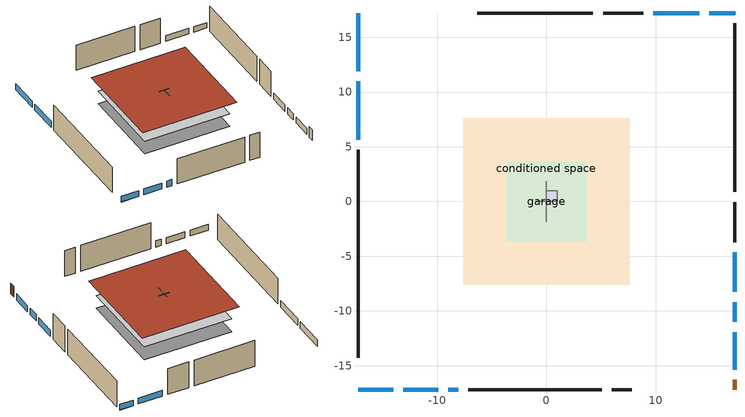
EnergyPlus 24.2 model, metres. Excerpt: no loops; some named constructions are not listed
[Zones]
central ac airloop ret air zone
 floor adiabatic (AdiabaticConst): 0,0 0,1 1,1 1,0 z0
 wall adiabatic (AdiabaticConst): 0,1 0,0 1,0 1,1 0,1 z0:1
 ceiling adiabatic (AdiabaticConst): 1,0 1,1 0,1 0,0 z1
conditioned space
 floor to garage (Floor1 construction): -3.66,-3.66 -3.66,3.66 3.66,3.66 3.66,-3.66 z0
 floor adiabatic (AdiabaticFloorConstruction): -7.63,-7.63 -7.63,7.63 7.63,7.63 7.63,-7.63 z2.44
 floor foundation (Slab2 construction): -7.63,-7.63 -7.63,7.63 7.63,7.63 7.63,-7.63 z0
 wall outside (AdiabaticWallConstruction 1): 17.22,-17.22 17.22,-16.31 z0:2.03
 wall outside (AdiabaticWallConstruction): -17.22,17.22 -17.22,11.9 / -17.22,10.97 -17.22,5.65 / 17.22,-8.27 17.22,-4.64 / -8.97,-17.22 -8.07,-17.22 z0:1.19; -17.22,-17.22 -14.02,-17.22 / 13.94,17.22 9.76,17.22 / -13.1,-17.22 -9.89,-17.22 z0:1.1; 17.22,17.22 14.87,17.22 z0:1.04; 17.22,-15.38 17.22,-11.93 z0:1.16; 17.22,-11 17.22,-9.2 z0:1.22
 wall outside (Wall3 construction): -17.22,4.72 -17.22,-14.3 z0:4.88
 wall outside (Wall4 construction): 4.25,17.22 -6.32,17.22 z0:4.88
 wall outside (Wall7 construction): 17.22,0.87 17.22,16.29 z0:4.88
 wall outside (Wall8 construction): -7.14,-17.22 5.04,-17.22 z0:4.88
 wall to garage (Wall5 construction): 0,-1.83 0,1.83 z0:4.88
 wall to garage (Wall6 construction): 0.91,0 -0.91,0 z0:4.88
 window (WindowConstruction): -17.22,17.22 -17.22,11.9 z0:1.19
 window (WindowConstruction 9): -17.22,-17.22 -14.02,-17.22 z0:1.1
 window (WindowConstruction 1): -17.22,10.97 -17.22,5.65 z0:1.19
 window (WindowConstruction 2): 17.22,17.22 14.87,17.22 z0:1.04
 window (WindowConstruction 3): 13.94,17.22 9.76,17.22 z0:1.1
 window (WindowConstruction 4): 17.22,-15.38 17.22,-11.93 z0:1.16
 window (WindowConstruction 5): 17.22,-11 17.22,-9.2 z0:1.22
 window (WindowConstruction 6): 17.22,-8.27 17.22,-4.64 z0:1.19
 window (WindowConstruction 7): -13.09,-17.22 -9.89,-17.22 z0:1.1
 window (WindowConstruction 8): -8.97,-17.22 -8.07,-17.22 z0:1.19
 door (Door): 17.22,-17.22 17.22,-16.31 z0:2.03
 ceiling adiabatic (AdiabaticFloorConstruction): 7.63,-7.63 7.63,7.63 -7.63,7.63 -7.63,-7.63 z2.44
 roof outside (Roof1 construction): -8.46,8.46 -8.46,-8.46 8.46,-8.46 8.46,8.46 z4.88
garage
 floor foundation (Slab1 construction): -3.66,-3.66 -3.66,3.66 3.66,3.66 3.66,-3.66 z0
 wall outside (Wall1 construction): 8.83,17.22 5.18,17.22 z0:4.88
 wall outside (Wall2 construction): 17.22,-3.71 17.22,-0.06 z0:4.88
 wall outside (Wall9 construction): 5.97,-17.22 7.8,-17.22 z0:4.88
[Material] Roughness=Rough; Thermal Absorptance=0.9
Name | Thickness {m} | Conductivity {W/m-K} | Density {kg/m3} | Specific Heat {J/kg-K} | Solar Absorptance | Visible Absorptance
floor covering | 0.0127 | 0.0433444 | 54.468 | 1339.84 | 0.6 | 0.6
floor stud and cavity | 0.1397 | 0.923637 | 92.3553 | 1139.71 | 0.7 | 0.7
gypsum board | 0.0127 | 0.160291 | 801 | 837.4 | 0.6 | 0.6
osb sheathing 0.5 in. | 0.0127 | 0.115458 | 512.64 | 1214.23 | 0.7 | 0.7
osb sheathing 0.75 in. | 0.01905 | 0.115458 | 512.64 | 1214.23 | 0.7 | 0.7
wall rigid ins 1; wall rigid ins 2 | 0.051816 | 0.029427 | 32.04 | 1214.23 | 0.7 | 0.7
wall stud and cavity 2 | 0.1397 | 0.222524 | 139.0536 | 1170.24 | 0.7 | 0.7
[Construction]
Floor1 construction Reversed: floor covering, osb sheathing 0.75 in., floor stud and cavity
Wall5 construction Reversed: gypsum board, wall stud and cavity 2, osb sheathing 0.5 in., wall rigid ins 1
Wall6 construction Reversed: gypsum board, wall stud and cavity 2, osb sheathing 0.5 in., wall rigid ins 2
[EnergyManagementSystem:Program]
infil_program: Set p_m = 0.14; Set p_s = 0.22; Set s_m = 270; Set s_s = 370; Set z_m = 9.99744; Set z_s = 4.8768; Set f_t = (((s_m/z_m)^p_m)*((z_s/s_s)^p_s)); Set Tdiff = tin_s-tout_s; Set dT = @Abs Tdiff; Set c = 0.082; Set Cs = 0.0949; Set Cw = 0.1495; Set n = 0.65; Set sft = (f_t*0.7000000000000001); Set temp1 = ((c*Cw)*((sft*site_vw_s)^(2*n)))^2; Set Qinf = (((c*Cs*(dT^n))^2)+temp1)^0.5; Set Qinf = (@Max Qinf 0); Set mech_vent_house_fan_sensible_load_act = 0.0; Set mech_vent_house_fan_latent_load_act = 0.0; Set OASupInPb = out_pb_s; Set OASupInTemp = tout_s; Set OASupInW = out_wt_s; Set OASupRho = (@RhoAirFnPbTdbW OASupInPb OASupInTemp OASupInW); Set OASupCp = (@CpAirFnW OASupInW); Set OASupInEnth = (@HFnTdbW OASupInTemp OASupInW); Set ZoneTemp = tin_s; Set ZoneW = win_s; Set ZoneCp = (@CpAirFnW ZoneW); Set ZoneAirEnth = (@HFnTdbW ZoneTemp ZoneW); Set mech_vent_house_fan_cfis_act = 0.0; Set QWHV_cfis_sup = 0.0; Set QWHV_cfis_suppl_sup = 0.0; Set QWHV_cfis_suppl_exh = 0.0; Set Qrange = 0; Set Qrange = Qrange + 0.04719 * mech_vent_range_fan_0_sch_s; Set Qbath = 0; Set Qbath = Qbath + 0.07079 * mech_vent_bath_fan_0_sch_s; Set Qdryer = 0; Set Qdryer = Qdryer + 0.04681 * clothes_dryer_exhaust_0_sch_s; Set QWHV_sup = 0.0; Set QWHV_exh = 0.0; Set Qsupply = QWHV_sup + QWHV_cfis_sup + QWHV_cfis_suppl_sup; Set Qexhaust = Qrange + Qbath + Qdryer + QWHV_exh + QWHV_cfis_suppl_exh; Set Qfan = (@Max Qexhaust Qsupply); Set Qducts = 0; Set Qducts = Qducts - central_ac_airloop_0_DuctImbalLkSupFanEquivCond; Set Qducts = Qducts + central_ac_airloop_0_DuctImbalLkExhFanEquivCond; If Qducts < 0; Set Qsupply = Qsupply - Qducts; Else; Set Qexhaust = Qexhaust + Qducts; EndIf; Set Qfan_with_ducts = (@Max Qexhaust Qsupply); Set Qimb = (@Abs (Qsupply - Qexhaust)); If Qinf + Qimb > 0; Set Qtot = Qfan_with_ducts + (Qinf^2) / (Qinf + Qimb); Else; Set Qtot = Qfan_with_ducts; EndIf; Set Qinf_adj = Qtot - Qfan; Set infil_flow_act = Qinf_adj; Set infil_program_Qinf = Qinf_adj; Set infil_program_Qfan = Qfan; Set Qload = Qfan; Set Effectiveness_Sens = 0.0; Set Effectiveness_Lat = 0.0; Set Fan_MFR = Qload * OASupRho; Set ZoneInEnth = OASupInEnth; Set ZoneInTemp = OASupInTemp; Set FanTotalToCond = Fan_MFR * (ZoneInEnth - ZoneAirEnth); Set FanSensToCond = Fan_MFR * ZoneCp * (ZoneInTemp - ZoneTemp); Set FanLatToCond = FanTotalToCond - FanSensToCond; Set mech_vent_house_fan_sensible_load_act = mech_vent_house_fan_sensible_load_act + FanSensToCond; Set mech_vent_house_fan_latent_load_act = mech_vent_house_fan_latent_load_act + FanLatToCond
unmet_hours_program: Set htg_unmet_hours = 0; Set clg_unmet_hours = 0; Set unit_htg_unmet_hours = 0; If ((DayOfYear >= 1) && (DayOfYear <= 365)); Set unit_htg_unmet_hours = unit_htg_unmet_hours + conditioned_space_htg_unmet_s; If unit_htg_unmet_hours > htg_unmet_hours; Set htg_unmet_hours = unit_htg_unmet_hours; EndIf; EndIf; Set unit_clg_unmet_hours = 0; If ((DayOfYear >= 1) && (DayOfYear <= 365)); Set unit_clg_unmet_hours = unit_clg_unmet_hours + conditioned_space_clg_unmet_s; If unit_clg_unmet_hours > clg_unmet_hours; Set clg_unmet_hours = unit_clg_unmet_hours; EndIf; EndIf
water_heater_Control: Set water_heater_HPWHSchedOverride = water_heater_T_set; If (water_heater_amb_temp<5.56) || (water_heater_amb_temp>48.89); Set water_heater_UESchedOverride = water_heater_T_set; Set water_heater_LESchedOverride = water_heater_T_set; Else; Set water_heater_UESchedOverride = water_heater_T_set - 9.0; Set water_heater_LESchedOverride = 0; EndIf
water_heater_hpwh_EC_adj: If WarmupFlag == 0; Set dhw_e_cons = water_heater_tank_energy + water_heater_tank_on_cycle_parasitic + water_heater_tank_off_cycle_parasitic + water_heater_coil_energy + water_heater_fan_energy; Set water_heater_hpwh_ec_adj_act = 0.0 * dhw_e_cons / 1; EndIf
water_heater_InletAir: Set water_heater_Tamb_act = water_heater_amb_temp; Set water_heater_RHamb_act = 0; Set water_heater_RHamb_act = water_heater_RHamb_act + (water_heater_amb_rh / 100) / 1; Set water_heater_sens_act = (0 - water_heater_sens_cool - (water_heater_tl + water_heater_fan_pwr)) / 1; Set water_heater_lat_act = (0 - water_heater_lat_cool) / 1
[EnergyManagementSystem:Subroutine]
central_ac_airloop_0_duct_subroutine: Set AH_MFR = central_ac_airloop_AH_MFR / 1; If AH_MFR > 0; Set AH_Tout = central_ac_airloop_AH_Tout; Set AH_Wout = central_ac_airloop_AH_Wout; Set RA_T = central_ac_airloop_RA_T; Set RA_W = central_ac_airloop_Ra_W; Set Fan_RTF = central_ac_airloop_Fan_RTF; Set DZ_T = central_ac_airloop_0_DZ_T; Set DZ_W = central_ac_airloop_0_DZ_W; Set AH_VFR = central_ac_airloop_AH_VFR / 1; Set h_SA = (@HFnTdbW AH_Tout AH_Wout); Set h_RA = (@HFnTdbW RA_T RA_W); Set h_fg = (@HfgAirFnWTdb AH_Wout AH_Tout); Set h_DZ = (@HFnTdbW DZ_T DZ_W); Set air_cp = 1006.0; Set f_sup = 0.2; Set f_ret = 0.1; Set sup_lk_mfr = f_sup * AH_MFR; Set ret_lk_mfr = f_ret * AH_MFR; Set SupTotLkToCond = sup_lk_mfr*(h_RA - h_SA); Set SupLatLkToCond = sup_lk_mfr*h_fg*(RA_W-AH_Wout); Set SupSensLkToCond = SupTotLkToCond-SupLatLkToCond; Set supply_ua = 85.994; Set eTm = 0-((Fan_RTF/(AH_MFR*air_cp))*supply_ua); Set t_sup = DZ_T+((AH_Tout-DZ_T)*(@Exp eTm)); Set SupCondToCond = AH_MFR*air_cp*(t_sup-AH_Tout); Set SupCondToDZ = 0-SupCondToCond; Set return_ua = 24.56; Set eTm = 0-((Fan_RTF/(AH_MFR*air_cp))*return_ua); Set t_ret = DZ_T+((RA_T-DZ_T)*(@Exp eTm)); Set RetCondToRP = AH_MFR*air_cp*(t_ret-RA_T); Set RetCondToDZ = 0-RetCondToRP; Set RetLatLkToRP = 0; Set RetSensLkToRP = ret_lk_mfr*air_cp*(DZ_T-RA_T); Set SupTotLkToDZ = sup_lk_mfr*(h_SA-h_DZ); Set SupLatLkToDZ = sup_lk_mfr*h_fg*(AH_Wout-DZ_W); Set SupSensLkToDZ = SupTotLkToDZ-SupLatLkToDZ; Set FracOutsideToCond = 0.5; Set FracOutsideToDZ = 0.0; Set FracCondToOutside = 0.0; Set FracDZToOutside = 0.5; Set FracDZToCond = 0.5; Set FracCondToDZ = 0.0; Set lk_imbal_vfr = @ABS(f_sup - f_ret) * AH_VFR; Set ImbalLkCondToDZ = lk_imbal_vfr * FracCondToDZ; Set ImbalLkDZToCond = lk_imbal_vfr * FracDZToCond; Set ImbalLkOutsideToCond = lk_imbal_vfr * FracOutsideToCond; Set ImbalLkOutsideToDZ = lk_imbal_vfr * FracOutsideToDZ; Set ImbalLkCondToOutside = lk_imbal_vfr * FracCondToOutside; Set ImbalLkDZToOutside = lk_imbal_vfr * FracDZToOutside; Else; Set SupLatLkToCond = 0; Set SupSensLkToCond = 0; Set SupCondToCond = 0; Set RetCondToRP = 0; Set RetLatLkToRP = 0; Set RetSensLkToRP = 0; Set RetCondToDZ = 0; Set SupCondToDZ = 0; Set SupLatLkToDZ = 0; Set SupSensLkToDZ = 0; Set ImbalLkCondToDZ = 0; Set ImbalLkDZToCond = 0; Set ImbalLkOutsideToCond = 0; Set ImbalLkOutsideToDZ = 0; Set ImbalLkCondToOutside = 0; Set ImbalLkDZToOutside = 0; EndIf; Set central_ac_airloop_0_SupLatLkToCond = SupLatLkToCond; Set central_ac_airloop_0_SupSensLkToCond = SupSensLkToCond; Set central_ac_airloop_0_SupCondToLv = SupCondToCond; Set central_ac_airloop_0_RetCondToRP = RetCondToRP; Set central_ac_airloop_0_RetLatLkToRP = RetLatLkToRP; Set central_ac_airloop_0_RetSensLkToRP = RetSensLkToRP; Set central_ac_airloop_0_RetCondToDZ = RetCondToDZ; Set central_ac_airloop_0_SupCondToDZ = SupCondToDZ; Set central_ac_airloop_0_SupLatLkToDZ = SupLatLkToDZ; Set central_ac_airloop_0_SupSensLkToDZ = SupSensLkToDZ; Set central_ac_airloop_0_ZoneMixCondToDZ = ImbalLkCondToDZ; Set central_ac_airloop_0_ZoneMixDZToCond = ImbalLkDZToCond; Set central_ac_airloop_0_DuctImbalLkSupFanEquivCond = ImbalLkCondToOutside; Set central_ac_airloop_0_DuctImbalLkExhFanEquivCond = ImbalLkOutsideToCond; Set central_ac_airloop_0_DuctImbalLkSupFanEquivDZ = ImbalLkDZToOutside; Set central_ac_airloop_0_DuctImbalLkExhFanEquivDZ = ImbalLkOutsideToDZ
[EnergyManagementSystem:ProgramCallingManager]
central_ac_airloop_0_duct_program_calling_manager: EndOfSystemTimestepAfterHVACReporting; central_ac_airloop_0_duct_program
central_ac_supply_fan_disaggregate_program_calling_manager: EndOfSystemTimestepBeforeHVACReporting; central_ac_supply_fan_disaggregate_program
component_loads_program_calling_manager: EndOfZoneTimestepAfterZoneReporting; component_loads_program
fridge_schedule_program_calling_manager: BeginZoneTimestepAfterInitHeatBalance; fridge_schedule_program
garage_1_duct_leakage_imbalance_infil_program_calling_manager: BeginZoneTimestepAfterInitHeatBalance; garage_1_duct_leakage_imbalance_infil_program
infil_program_calling_manager: BeginZoneTimestepAfterInitHeatBalance; infil_program
natural_vent_program_calling_manager: BeginZoneTimestepAfterInitHeatBalance; natural_vent_program
total_airflows_program_calling_manager: EndOfZoneTimestepAfterZoneReporting; total_airflows_program
total_loads_program_calling_manager: EndOfZoneTimestepAfterZoneReporting; total_loads_program
unit_heater_supply_fan_disaggregate_program_calling_manager: EndOfSystemTimestepBeforeHVACReporting; unit_heater_supply_fan_disaggregate_program
unmet_hours_program_calling_manager: EndOfZoneTimestepBeforeZoneReporting; unmet_hours_program
water_heater_hpwh_EC_adj_ProgramManager: EndOfSystemTimestepBeforeHVACReporting; water_heater_hpwh_EC_adj
water_heater_ProgramManager: InsideHVACSystemIterationLoop; water_heater_Control; water_heater_InletAir
[EnergyManagementSystem:OutputVariable]
Name | EMS Variable | Type of Data in Variable | Update Frequency | EMS Program or Subroutine | Units
central ac supply fan disaggregate clg | central_ac_supply_fan_clg | Summed | SystemTimestep | central_ac_supply_fan_disaggregate_program | J
unit heater supply fan disaggregate htg primary | unit_heater_supply_fan_primary_htg | Summed | SystemTimestep | unit_heater_supply_fan_disaggregate_program | J
loads_htg_tot_peakload_outvar; loads_htg_tot_annual_outvar; loads_htg_tot_timeseries_outvar | loads_htg_tot | Summed | ZoneTimestep | total_loads_program | J
loads_clg_tot_peakload_outvar; loads_clg_tot_annual_outvar; loads_clg_tot_timeseries_outvar | loads_clg_tot | Summed | ZoneTimestep | total_loads_program | J
htg_unmet_hours_annual_outvar; htg_unmet_hours_timeseries_outvar | htg_unmet_hours | Summed | ZoneTimestep | unmet_hours_program | hr
clg_unmet_hours_annual_outvar; clg_unmet_hours_timeseries_outvar | clg_unmet_hours | Summed | ZoneTimestep | unmet_hours_program | hr
loads_htg_roofs_annual_outvar; loads_htg_roofs_timeseries_outvar | loads_htg_roofs | Summed | ZoneTimestep | component_loads_program | J
loads_htg_ceilings_annual_outvar; loads_htg_ceilings_timeseries_outvar | loads_htg_ceilings | Summed | ZoneTimestep | component_loads_program | J
loads_htg_walls_annual_outvar; loads_htg_walls_timeseries_outvar | loads_htg_walls | Summed | ZoneTimestep | component_loads_program | J
loads_htg_rim_joists_annual_outvar; loads_htg_rim_joists_timeseries_outvar | loads_htg_rim_joists | Summed | ZoneTimestep | component_loads_program | J
loads_htg_foundation_walls_annual_outvar; loads_htg_foundation_walls_timeseries_outvar | loads_htg_foundation_walls | Summed | ZoneTimestep | component_loads_program | J
loads_htg_doors_annual_outvar; loads_htg_doors_timeseries_outvar | loads_htg_doors | Summed | ZoneTimestep | component_loads_program | J
loads_htg_windows_conduction_annual_outvar; loads_htg_windows_conduction_timeseries_outvar | loads_htg_windows_conduction | Summed | ZoneTimestep | component_loads_program | J
loads_htg_windows_solar_annual_outvar; loads_htg_windows_solar_timeseries_outvar | loads_htg_windows_solar | Summed | ZoneTimestep | component_loads_program | J
loads_htg_skylights_conduction_annual_outvar; loads_htg_skylights_conduction_timeseries_outvar | loads_htg_skylights_conduction | Summed | ZoneTimestep | component_loads_program | J
loads_htg_skylights_solar_annual_outvar; loads_htg_skylights_solar_timeseries_outvar | loads_htg_skylights_solar | Summed | ZoneTimestep | component_loads_program | J
loads_htg_floors_annual_outvar; loads_htg_floors_timeseries_outvar | loads_htg_floors | Summed | ZoneTimestep | component_loads_program | J
loads_htg_slabs_annual_outvar; loads_htg_slabs_timeseries_outvar | loads_htg_slabs | Summed | ZoneTimestep | component_loads_program | J
loads_htg_internal_mass_annual_outvar; loads_htg_internal_mass_timeseries_outvar | loads_htg_internal_mass | Summed | ZoneTimestep | component_loads_program | J
loads_htg_infil_annual_outvar; loads_htg_infil_timeseries_outvar | loads_htg_infil | Summed | ZoneTimestep | component_loads_program | J
loads_htg_natvent_annual_outvar; loads_htg_natvent_timeseries_outvar | loads_htg_natvent | Summed | ZoneTimestep | component_loads_program | J
loads_htg_mechvent_annual_outvar; loads_htg_mechvent_timeseries_outvar | loads_htg_mechvent | Summed | ZoneTimestep | component_loads_program | J
loads_htg_whf_annual_outvar; loads_htg_whf_timeseries_outvar | loads_htg_whf | Summed | ZoneTimestep | component_loads_program | J
loads_htg_ducts_annual_outvar; loads_htg_ducts_timeseries_outvar | loads_htg_ducts | Summed | ZoneTimestep | component_loads_program | J
loads_htg_intgains_annual_outvar; loads_htg_intgains_timeseries_outvar | loads_htg_intgains | Summed | ZoneTimestep | component_loads_program | J
loads_htg_lighting_annual_outvar; loads_htg_lighting_timeseries_outvar | loads_htg_lighting | Summed | ZoneTimestep | component_loads_program | J
loads_clg_roofs_annual_outvar; loads_clg_roofs_timeseries_outvar | loads_clg_roofs | Summed | ZoneTimestep | component_loads_program | J
loads_clg_ceilings_annual_outvar; loads_clg_ceilings_timeseries_outvar | loads_clg_ceilings | Summed | ZoneTimestep | component_loads_program | J
loads_clg_walls_annual_outvar; loads_clg_walls_timeseries_outvar | loads_clg_walls | Summed | ZoneTimestep | component_loads_program | J
loads_clg_rim_joists_annual_outvar; loads_clg_rim_joists_timeseries_outvar | loads_clg_rim_joists | Summed | ZoneTimestep | component_loads_program | J
loads_clg_foundation_walls_annual_outvar; loads_clg_foundation_walls_timeseries_outvar | loads_clg_foundation_walls | Summed | ZoneTimestep | component_loads_program | J
loads_clg_doors_annual_outvar; loads_clg_doors_timeseries_outvar | loads_clg_doors | Summed | ZoneTimestep | component_loads_program | J
loads_clg_windows_conduction_annual_outvar; loads_clg_windows_conduction_timeseries_outvar | loads_clg_windows_conduction | Summed | ZoneTimestep | component_loads_program | J
loads_clg_windows_solar_annual_outvar; loads_clg_windows_solar_timeseries_outvar | loads_clg_windows_solar | Summed | ZoneTimestep | component_loads_program | J
loads_clg_skylights_conduction_annual_outvar; loads_clg_skylights_conduction_timeseries_outvar | loads_clg_skylights_conduction | Summed | ZoneTimestep | component_loads_program | J
loads_clg_skylights_solar_annual_outvar; loads_clg_skylights_solar_timeseries_outvar | loads_clg_skylights_solar | Summed | ZoneTimestep | component_loads_program | J
loads_clg_floors_annual_outvar; loads_clg_floors_timeseries_outvar | loads_clg_floors | Summed | ZoneTimestep | component_loads_program | J
loads_clg_slabs_annual_outvar; loads_clg_slabs_timeseries_outvar | loads_clg_slabs | Summed | ZoneTimestep | component_loads_program | J
loads_clg_internal_mass_annual_outvar; loads_clg_internal_mass_timeseries_outvar | loads_clg_internal_mass | Summed | ZoneTimestep | component_loads_program | J
loads_clg_infil_annual_outvar; loads_clg_infil_timeseries_outvar | loads_clg_infil | Summed | ZoneTimestep | component_loads_program | J
loads_clg_natvent_annual_outvar; loads_clg_natvent_timeseries_outvar | loads_clg_natvent | Summed | ZoneTimestep | component_loads_program | J
loads_clg_mechvent_annual_outvar; loads_clg_mechvent_timeseries_outvar | loads_clg_mechvent | Summed | ZoneTimestep | component_loads_program | J
loads_clg_whf_annual_outvar; loads_clg_whf_timeseries_outvar | loads_clg_whf | Summed | ZoneTimestep | component_loads_program | J
loads_clg_ducts_annual_outvar; loads_clg_ducts_timeseries_outvar | loads_clg_ducts | Summed | ZoneTimestep | component_loads_program | J
loads_clg_intgains_annual_outvar; loads_clg_intgains_timeseries_outvar | loads_clg_intgains | Summed | ZoneTimestep | component_loads_program | J
loads_clg_lighting_annual_outvar; loads_clg_lighting_timeseries_outvar | loads_clg_lighting | Summed | ZoneTimestep | component_loads_program | J
total_infil_flow_rate_timeseries_outvar | total_infil_flow_rate | Averaged | ZoneTimestep | total_airflows_program | m^3/s
total_mechvent_flow_rate_timeseries_outvar | total_mechvent_flow_rate | Averaged | ZoneTimestep | total_airflows_program | m^3/s
total_natvent_flow_rate_timeseries_outvar | total_natvent_flow_rate | Averaged | ZoneTimestep | total_airflows_program | m^3/s
total_whf_flow_rate_timeseries_outvar | total_whf_flow_rate | Averaged | ZoneTimestep | total_airflows_program | m^3/s
[Schedule:Day:Interval]
cooling season schedule day; cooling season schedule day 2; cooling season schedule default day; natural vent schedule default day: No, 24:00, 0
cooling season schedule day 1; natural vent schedule day: No, 24:00, 1
exterior lighting schedule day 10: No, 01:00, 0.552381, 03:00, 0.510952, 05:00, 0.483333, 06:00, 0.538571, 07:00, 0.607619, 08:00, 0.56619, 09:00, 0.428095, 10:00, 0.345238, 12:00, 0.331429, 13:00, 0.345238, 14:00, 0.386667, 15:00, 0.414286, 16:00, 0.483333, 17:00, 0.607619, 18:00, 0.773333, 19:00, 0.88381, 20:00, 0.939048, 21:00, 0.966667, 22:00, 0.897619, 23:00, 0.773333, 24:00, 0.649048
exterior lighting schedule day 11: No, 01:00, 0.571429, 03:00, 0.528571, 05:00, 0.5, 06:00, 0.557143, 07:00, 0.628571, 08:00, 0.585714, 09:00, 0.442857, 10:00, 0.357143, 12:00, 0.342857, 13:00, 0.357143, 14:00, 0.4, 15:00, 0.428571, 16:00, 0.5, 17:00, 0.628571, 18:00, 0.8, 19:00, 0.914286, 20:00, 0.971429, 21:00, 1, 22:00, 0.928571, 23:00, 0.8, 24:00, 0.671429
[Schedule:Week:Daily]
cooling season schedule Week Rule - Jan1-May26: cooling season schedule day, cooling season schedule day, cooling season schedule day, cooling season schedule day, cooling season schedule day, cooling season schedule day, cooling season schedule day, cooling season schedule default day, cooling season schedule default day, cooling season schedule default day, cooling season schedule default day, cooling season schedule default day
cooling season schedule Week Rule - May27-Jun2: cooling season schedule day, cooling season schedule day, cooling season schedule day, cooling season schedule day, cooling season schedule day, cooling season schedule day 1, cooling season schedule day 1, cooling season schedule default day, cooling season schedule default day, cooling season schedule default day, cooling season schedule default day, cooling season schedule default day
cooling season schedule Week Rule - Jun3-Sep29: cooling season schedule day 1, cooling season schedule day 1, cooling season schedule day 1, cooling season schedule day 1, cooling season schedule day 1, cooling season schedule day 1, cooling season schedule day 1, cooling season schedule default day, cooling season schedule default day, cooling season schedule default day, cooling season schedule default day, cooling season schedule default day
cooling season schedule Week Rule - Sep30-Oct6: cooling season schedule day 1, cooling season schedule day 2, cooling season schedule day 2, cooling season schedule day 2, cooling season schedule day 2, cooling season schedule day 2, cooling season schedule day 2, cooling season schedule default day, cooling season schedule default day, cooling season schedule default day, cooling season schedule default day, cooling season schedule default day
cooling season schedule Week Rule - Oct7-Dec31: cooling season schedule day 2, cooling season schedule day 2, cooling season schedule day 2, cooling season schedule day 2, cooling season schedule day 2, cooling season schedule day 2, cooling season schedule day 2, cooling season schedule default day, cooling season schedule default day, cooling season schedule default day, cooling season schedule default day, cooling season schedule default day
natural vent schedule Week Rule - Jan1-Jan6: natural vent schedule day, natural vent schedule day, natural vent schedule default day, natural vent schedule day, natural vent schedule default day, natural vent schedule day, natural vent schedule default day, natural vent schedule default day, natural vent schedule default day, natural vent schedule default day, natural vent schedule default day, natural vent schedule default day
natural vent schedule Week Rule - Jan7-Dec31: natural vent schedule default day, natural vent schedule day, natural vent schedule default day, natural vent schedule day, natural vent schedule default day, natural vent schedule day, natural vent schedule default day, natural vent schedule default day, natural vent schedule default day, natural vent schedule default day, natural vent schedule default day, natural vent schedule default day
[Schedule:Year]
cooling season schedule: cooling season schedule Week Rule - Jan1-May26, 1, 1, 5, 26, cooling season schedule Week Rule - May27-Jun2, 5, 27, 6, 2, cooling season schedule Week Rule - Jun3-Sep29, 6, 3, 9, 29, cooling season schedule Week Rule - Sep30-Oct6, 9, 30, 10, 6, cooling season schedule Week Rule - Oct7-Dec31, 10, 7, 12, 31
natural vent schedule: natural vent schedule Week Rule - Jan1-Jan6, 1, 1, 1, 6, natural vent schedule Week Rule - Jan7-Dec31, 1, 7, 12, 31
[Schedule:File]
hot_water_dishwasher: File=in.schedules.csv; Column Number=7; Rows to Skip at Top=1; Number of Hours of Data=8760; Column Separator=Comma; Interpolate to Timestep=Yes; Minutes per Item=15; Adjust Schedule for Daylight Savings=Yes
